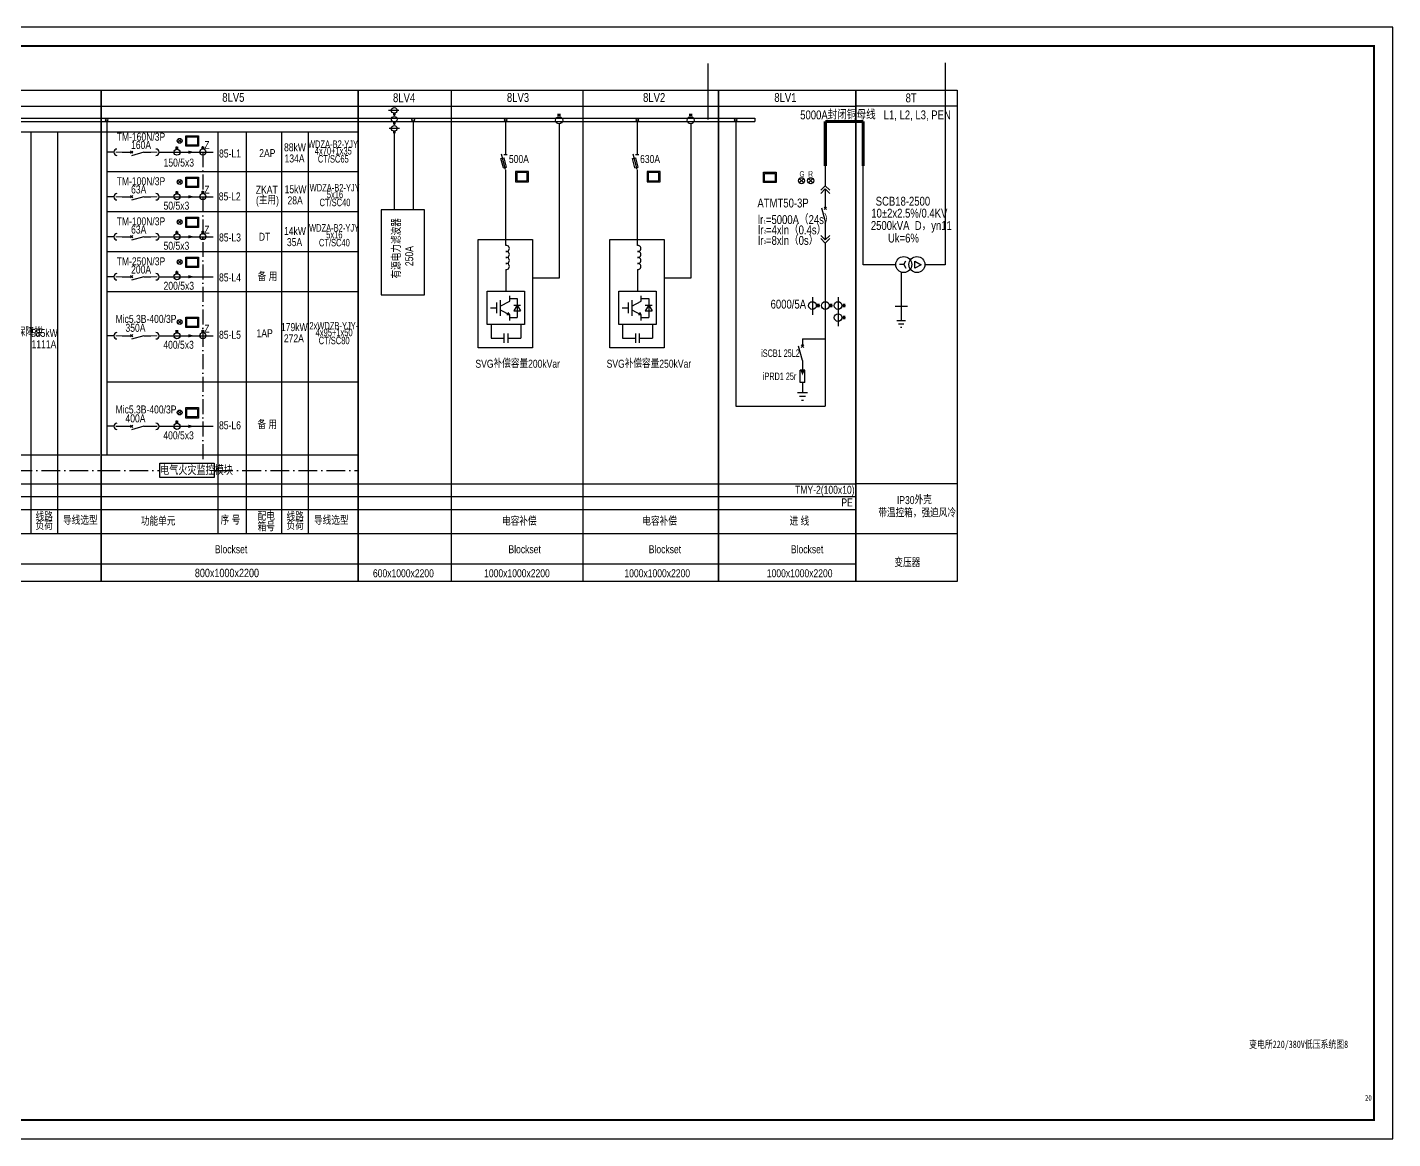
# Model space of a CAD drawing. Extents: x 562591 to 1355713, y 459382 to 835216.
# Drawn here: x 1282548 to 1355486, y 709976 to 769376 of the extents above; entities that cross this region are included whole.
import ezdxf
from ezdxf.enums import TextEntityAlignment as Align

# ---------------------------------------------------------------- set-up
doc = ezdxf.new("R2010")
doc.units = 0
doc.header["$LTSCALE"] = 1000
doc.header["$MEASUREMENT"] = 0
doc.linetypes.add('CONTROL', pattern=[1.5, 1, -0.25, 0, -0.25])
for name, color, linetype in [('!电气', 4, 'Continuous'), ('CAPDI-TK2', 7, 'Continuous'), ('ELEC', 3, 'Continuous'), ('esocket', 4, 'Continuous'), ('etext', 3, 'Continuous'), ('TEL_TITLE', 7, 'Continuous'), ('动力平面导线层', 3, 'Continuous'), ('动力平面尺寸标注层', 4, 'Continuous'), ('标注-动力', 7, 'Continuous'), ('照明平面导线层', 1, 'Continuous'), ('照明平面设备层', 3, 'Continuous')]:
    doc.layers.add(name, color=color, linetype=linetype)
doc.styles.add('CAPDI-仿宋', font='', dxfattribs={"width": 0.75})
doc.styles.add('CAPDI-宋体', font='', dxfattribs={"width": 0.75})
doc.styles.add('denggao', font='jrs.shx', dxfattribs={"width": 0.7, "height": 400, "bigfont": 'hztxt.shx'})
doc.styles.add('hz', font='jrs.shx', dxfattribs={"width": 0.7, "bigfont": 'hztxt.shx'})
doc.styles.add('JRS', font='jrs.shx', dxfattribs={"width": 0.9, "bigfont": 'hztxt.shx'})
doc.styles.get('CAPDI-仿宋').set_extended_font_data('FangSong')
doc.styles.get('CAPDI-宋体').set_extended_font_data('SimSun')
doc.linetypes.add('接地线', pattern='A,500,[136,eesltype.shx,S=100,R=0,X=0,Y=0],500,-200,60,-200', length=1460)

msp = doc.modelspace()

# ---------------------------------------------------------------- linework, layer by layer
at = {"layer": '!电气'}
for p, q in [((1286500, 739760), (1286500, 766022)), ((1305188, 766022), (1305188, 739760)), ((1305188, 766022), (1305188, 739760)), ((1312217, 766022), (1312217, 739760)), ((1272704, 765167), (1286448, 765167)), ((1286448, 765167), (1300223, 765167)), ((1300223, 765167), (1319469, 765167)), ((1300223, 765167), (1319469, 765167)), ((1319469, 765167), (1326809, 765167)), ((1332228, 765167), (1326809, 765167)), ((1272756, 763786), (1286500, 763786)), ((1282729, 763786), (1282729, 742325)), ((1284154, 763786), (1284154, 742325)), ((1286500, 763786), (1300223, 763786)), ((1292717, 763786), (1292717, 742325)), ((1294237, 763786), (1294237, 742325)), ((1296135, 763786), (1296135, 742325)), ((1297560, 763786), (1297560, 742325)), ((1286816, 761674), (1300223, 761674)), ((1286816, 759537), (1300223, 759537)), ((1286803, 757399), (1300210, 757399)), ((1286803, 755262), (1300210, 755262)), ((1286816, 750422), (1300223, 750422)), ((1272756, 746529), (1286431, 746529)), ((1286500, 746529), (1300223, 746529)), ((1272756, 744976), (1286500, 744976)), ((1286487, 744976), (1286487, 744976)), ((1286487, 744976), (1286487, 744976)), ((1286487, 744976), (1290453, 744976)), ((1286500, 744976), (1286500, 744976)), ((1286500, 744976), (1286500, 744976)), ((1286555, 744976), (1286555, 744976)), ((1286555, 744976), (1286555, 744976)), ((1290453, 744976), (1290466, 744976)), ((1290466, 744976), (1300223, 744976)), ((1300223, 744976), (1319469, 744976)), ((1319469, 744976), (1326809, 744976)), ((1332228, 744976), (1326809, 744976)), ((1272756, 743607), (1286500, 743607)), ((1286487, 743607), (1286487, 743607)), ((1286487, 743607), (1286487, 743607)), ((1286500, 743607), (1300223, 743607)), ((1286555, 743607), (1286555, 743607)), ((1286555, 743607), (1286555, 743607)), ((1300223, 743607), (1319469, 743607)), ((1319469, 743607), (1326809, 743607)), ((1272756, 742325), (1286500, 742325)), ((1286487, 742325), (1290453, 742325)), ((1290453, 742325), (1290466, 742325)), ((1290466, 742325), (1300223, 742325)), ((1300223, 742325), (1319469, 742325)), ((1319469, 742325), (1326809, 742325)), ((1326809, 742325), (1332228, 742325)), ((1272756, 740701), (1286500, 740701)), ((1286500, 740699), (1300223, 740700)), ((1286555, 740701), (1286555, 740701)), ((1286555, 740701), (1286555, 740701)), ((1300223, 740701), (1319469, 740701)), ((1319469, 740701), (1326809, 740701))]:
    msp.add_line(p, q, dxfattribs=at)
for points in [[(1272756, 766022), (1286500, 766022), (1286500, 739760), (1272756, 739760)], [(1286500, 766022), (1300223, 766022), (1300223, 739760), (1286500, 739760)], [(1286500, 766022), (1286500, 766022), (1286500, 739760), (1286500, 739760)], [(1286500, 766022), (1286500, 766022), (1286500, 739760), (1286500, 739760)], [(1286500, 766022), (1286500, 766022), (1286500, 739760), (1286500, 739760)], [(1286500, 766022), (1286500, 766022), (1286500, 739760), (1286500, 739760)], [(1300223, 766022), (1319469, 766022), (1319469, 739760), (1300223, 739760)], [(1300223, 766022), (1319469, 766022), (1319469, 739760), (1300223, 739760)], [(1319469, 766022), (1326809, 766022), (1326809, 739760), (1319469, 739760)], [(1326809, 766022), (1332228, 766022), (1332228, 739760), (1326809, 739760)]]:
    msp.add_lwpolyline(points, close=True, dxfattribs=at)
at = {"layer": '!电气', "color": 1}
msp.add_lwpolyline([(1303765, 759627), (1301444, 759627), (1301444, 755078), (1303765, 755078)], close=True, dxfattribs=at)
at = {"color": 4, "ltscale": 0.3}
for p, q in [((1272756, 764513), (1286500, 764513)), ((1286500, 764513), (1300223, 764513)), ((1300223, 764513), (1319469, 764513)), ((1319469, 764513), (1319469, 764513)), ((1319469, 764513), (1321417, 764513)), ((1321417, 764513), (1321417, 764342)), ((1272756, 764342), (1286500, 764342)), ((1286500, 764342), (1300223, 764342)), ((1300223, 764342), (1319469, 764342)), ((1319469, 764342), (1319469, 764342)), ((1319469, 764342), (1321417, 764342))]:
    msp.add_line(p, q, dxfattribs=at)
at = {"color": 7, "ltscale": 0.3}
for p, q in [((1324934, 760667), (1325176, 760909)), ((1325418, 760667), (1325176, 760909)), ((1324934, 760496), (1325176, 760738)), ((1325418, 760496), (1325176, 760738)), ((1325176, 759047), (1324989, 759704)), ((1325236, 759644), (1325116, 759764)), ((1325236, 759764), (1325116, 759644)), ((1324934, 758252), (1325176, 758011)), ((1324934, 758081), (1325176, 757840)), ((1325418, 758252), (1325176, 758011)), ((1325418, 758081), (1325176, 757840)), ((1329459, 753682), (1328998, 753682)), ((1329367, 753507), (1329090, 753507)), ((1329269, 753333), (1329185, 753333))]:
    msp.add_line(p, q, dxfattribs=at)
at = {"color": 1, "ltscale": 0.3}
for p, q in [((1323959, 752726), (1323959, 752330)), ((1323959, 752726), (1325176, 752726)), ((1323959, 751561), (1323959, 751055)), ((1323959, 750388), (1323959, 749858))]:
    msp.add_line(p, q, dxfattribs=at)
at = {"color": 0, "ltscale": 0.3}
for p, q in [((1324079, 751055), (1323839, 751055)), ((1323839, 750388), (1323839, 751055)), ((1324079, 750388), (1324079, 751055)), ((1324079, 750388), (1323839, 750388))]:
    msp.add_line(p, q, dxfattribs=at)
at = {"color": 3, "ltscale": 0.3}
for p, q in [((1323689, 749858), (1324229, 749858)), ((1323797, 749654), (1324120, 749654)), ((1323912, 749450), (1324010, 749450))]:
    msp.add_line(p, q, dxfattribs=at)
at = {"color": 4, "ltscale": 0.3}
msp.add_circle((1286794, 764429), 64.1, dxfattribs=at)
at = {"color": 0, "ltscale": 0.3}
msp.add_solid([(1323840, 751055), (1324078, 751055), (1323959, 750779), (1324078, 751055)], dxfattribs=at)
at = {"layer": 'ELEC', "color": 0}
for p, q in [((1323959, 751561), (1323740, 752331)), ((1324030, 752259), (1323888, 752401)), ((1324030, 752401), (1323888, 752259))]:
    msp.add_line(p, q, dxfattribs=at)
at = {"layer": 'esocket'}
msp.add_lwpolyline([(1289622, 746079), (1292532, 746079), (1292532, 745310), (1289622, 745310)], close=True, dxfattribs=at)
at = {"layer": 'TEL_TITLE'}
msp.add_lwpolyline([(1229386, 709976), (1355486, 709976), (1355486, 769376), (1229386, 769376)], close=True, dxfattribs=at)
at = {"layer": 'TEL_TITLE', "const_width": 100}
msp.add_lwpolyline([(1231886, 710976), (1354486, 710976), (1354486, 768376), (1231886, 768376)], close=True, dxfattribs=at)
at = {"layer": '动力平面导线层', "linetype": '接地线', "ltscale": 0.01}
msp.add_line((1329229, 756288), (1329229, 753682), dxfattribs=at)
at = {"layer": '动力平面导线层', "linetype": '接地线', "ltscale": 0.002}
for p, q in [((1272756, 744302), (1286500, 744302)), ((1286500, 744302), (1300223, 744302)), ((1300223, 744302), (1319469, 744302)), ((1319469, 744302), (1326809, 744302))]:
    msp.add_line(p, q, dxfattribs=at)
at = {"layer": '动力平面尺寸标注层', "color": 3}
for p, q in [((1318906, 767448), (1318906, 764439)), ((1328903, 754478), (1329567, 754478))]:
    msp.add_line(p, q, dxfattribs=at)
at = {"layer": '标注-动力', "ltscale": 0.3}
for p, q in [((1302213, 764741), (1302087, 764741)), ((1302213, 764691), (1302087, 764691)), ((1302150, 764785), (1302150, 764647)), ((1311036, 764716), (1310879, 764716)), ((1311036, 764653), (1310879, 764653)), ((1318065, 764716), (1317908, 764716)), ((1318065, 764653), (1317908, 764653)), ((1302213, 764263), (1302087, 764263)), ((1302213, 764213), (1302087, 764213)), ((1302213, 763780), (1302087, 763780)), ((1302213, 763730), (1302087, 763730)), ((1302150, 764308), (1302150, 764170)), ((1302150, 763824), (1302150, 763687)), ((1290472, 762963), (1290607, 762963)), ((1290539, 762862), (1290539, 763009)), ((1290595, 763403), (1290781, 763217)), ((1290595, 763217), (1290781, 763403)), ((1291857, 762975), (1291992, 762975)), ((1291925, 762874), (1291925, 763021)), ((1288178, 762640), (1288057, 762761)), ((1288057, 762640), (1288178, 762761)), ((1288775, 762700), (1288117, 762513)), ((1290472, 762909), (1290607, 762909)), ((1291857, 762921), (1291992, 762921)), ((1307852, 762362), (1308026, 762406)), ((1307978, 761863), (1307852, 762362)), ((1308095, 761769), (1307886, 762593)), ((1308005, 762585), (1308185, 762585)), ((1308152, 761907), (1308026, 762406)), ((1314881, 762362), (1315055, 762406)), ((1315007, 761863), (1314881, 762362)), ((1315123, 761769), (1314915, 762593)), ((1315033, 762585), (1315213, 762585)), ((1315181, 761907), (1315055, 762406)), ((1307978, 761863), (1308152, 761907)), ((1315007, 761863), (1315181, 761907)), ((1290595, 761200), (1290780, 761014)), ((1290595, 761014), (1290780, 761200)), ((1324021, 761290), (1323789, 761058)), ((1324021, 761058), (1323789, 761290)), ((1324512, 761058), (1324280, 761290)), ((1324512, 761290), (1324280, 761058)), ((1288178, 760257), (1288057, 760378)), ((1288057, 760257), (1288178, 760378)), ((1288775, 760318), (1288117, 760130)), ((1290472, 760580), (1290607, 760580)), ((1290472, 760526), (1290607, 760526)), ((1290539, 760479), (1290539, 760626)), ((1291857, 760592), (1291992, 760592)), ((1291857, 760538), (1291992, 760538)), ((1291925, 760491), (1291925, 760638)), ((1290595, 759062), (1290780, 758876)), ((1290595, 758876), (1290780, 759062)), ((1288178, 758120), (1288057, 758240)), ((1288057, 758120), (1288178, 758240)), ((1288775, 758180), (1288117, 757993)), ((1290472, 758443), (1290607, 758443)), ((1290472, 758389), (1290607, 758389)), ((1290539, 758342), (1290539, 758489)), ((1291857, 758455), (1291992, 758455)), ((1291857, 758401), (1291992, 758401)), ((1291925, 758354), (1291925, 758501)), ((1308100, 758029), (1308100, 757714)), ((1315129, 758029), (1315129, 757714)), ((1290595, 756925), (1290780, 756739)), ((1290595, 756739), (1290780, 756925)), ((1308115, 756438), (1308115, 755852)), ((1315144, 756438), (1315144, 755852)), ((1288178, 755982), (1288057, 756103)), ((1288057, 755982), (1288178, 756103)), ((1288775, 756043), (1288117, 755855)), ((1290472, 756305), (1290607, 756305)), ((1290472, 756251), (1290607, 756251)), ((1290539, 756204), (1290539, 756351)), ((1308115, 755852), (1308115, 755273)), ((1315144, 755852), (1315144, 755273)), ((1308316, 754735), (1308316, 755029)), ((1315345, 754735), (1315345, 755029)), ((1307617, 754370), (1307300, 754370)), ((1307617, 754659), (1307617, 754099)), ((1307807, 754793), (1307807, 753948)), ((1307807, 754463), (1308316, 754735)), ((1307807, 754278), (1308316, 754006)), ((1308316, 754882), (1308714, 754882)), ((1308530, 754518), (1308898, 754518)), ((1308714, 754518), (1308530, 754222)), ((1308530, 754222), (1308898, 754222)), ((1308714, 754882), (1308714, 753859)), ((1308714, 754518), (1308898, 754222)), ((1314646, 754370), (1314329, 754370)), ((1314646, 754659), (1314646, 754099)), ((1314836, 754793), (1314836, 753948)), ((1314836, 754463), (1315345, 754735)), ((1314836, 754278), (1315345, 754006)), ((1315345, 754882), (1315743, 754882)), ((1315559, 754518), (1315926, 754518)), ((1315743, 754518), (1315559, 754222)), ((1315559, 754222), (1315926, 754222)), ((1315743, 754882), (1315743, 753859)), ((1315743, 754518), (1315926, 754222)), ((1324697, 754505), (1324884, 754505)), ((1324757, 754591), (1324757, 754420)), ((1324826, 754591), (1324826, 754420)), ((1325381, 754505), (1325568, 754505)), ((1325441, 754591), (1325441, 754420)), ((1325510, 754591), (1325510, 754420)), ((1326065, 754505), (1326252, 754505)), ((1326125, 754591), (1326125, 754420)), ((1326194, 754591), (1326194, 754420)), ((1290595, 753718), (1290781, 753532)), ((1290595, 753532), (1290781, 753718)), ((1307321, 753490), (1307321, 752767)), ((1308316, 754006), (1308169, 754005)), ((1308316, 754006), (1308235, 754129)), ((1308316, 753711), (1308316, 754006)), ((1308316, 753859), (1308714, 753859)), ((1308909, 753490), (1308909, 752767)), ((1314350, 753490), (1314350, 752767)), ((1315345, 754006), (1315197, 754005)), ((1315345, 754006), (1315264, 754129)), ((1315345, 753711), (1315345, 754006)), ((1315345, 753859), (1315743, 753859)), ((1315938, 753490), (1315938, 752767)), ((1326065, 753861), (1326252, 753861)), ((1326125, 753946), (1326125, 753775)), ((1326194, 753946), (1326194, 753775)), ((1288178, 752828), (1288057, 752948)), ((1288057, 752828), (1288178, 752948)), ((1288775, 752888), (1288117, 752701)), ((1290472, 753167), (1290607, 753167)), ((1290472, 753113), (1290607, 753113)), ((1290539, 753050), (1290539, 753197)), ((1291857, 753163), (1291992, 753163)), ((1291857, 753109), (1291992, 753109)), ((1291925, 753061), (1291925, 753209)), ((1307321, 752767), (1308003, 752767)), ((1308003, 753015), (1308003, 752518)), ((1308210, 753015), (1308210, 752518)), ((1308210, 752767), (1308909, 752767)), ((1314350, 752767), (1315032, 752767)), ((1315032, 753015), (1315032, 752518)), ((1315239, 753015), (1315239, 752518)), ((1315239, 752767), (1315938, 752767)), ((1290539, 748210), (1290539, 748357)), ((1290595, 748879), (1290781, 748693)), ((1290595, 748693), (1290781, 748879)), ((1288178, 747988), (1288057, 748109)), ((1288057, 747988), (1288178, 748109)), ((1288775, 748049), (1288117, 747862)), ((1290472, 748327), (1290607, 748327)), ((1290472, 748274), (1290607, 748274))]:
    msp.add_line(p, q, dxfattribs=at)
at = {"layer": '标注-动力'}
for q in [(1329144, 756692), (1329480, 756886), (1329480, 756498)]:
    msp.add_line((1329368, 756692), q, dxfattribs=at)
at = {"layer": '标注-动力', "ltscale": 0.3}
for points in [[(1291014, 763574), (1291698, 763574), (1291698, 763018), (1291014, 763018)], [(1309318, 761670), (1308634, 761670), (1308634, 761114), (1309318, 761114)], [(1316347, 761670), (1315663, 761670), (1315663, 761114), (1316347, 761114)], [(1321871, 761630), (1322555, 761630), (1322555, 761074), (1321871, 761074)], [(1291013, 761371), (1291697, 761371), (1291697, 760815), (1291013, 760815)], [(1291013, 759233), (1291697, 759233), (1291697, 758678), (1291013, 758678)], [(1306629, 758038), (1309533, 758038), (1309533, 752237), (1306629, 752237)], [(1313658, 758038), (1316562, 758038), (1316562, 752237), (1313658, 752237)], [(1291013, 757096), (1291697, 757096), (1291697, 756540), (1291013, 756540)], [(1330302, 756687), (1329968, 756494), (1329968, 756879)], [(1291014, 753889), (1291698, 753889), (1291698, 753333), (1291014, 753333)], [(1291014, 749050), (1291698, 749050), (1291698, 748494), (1291014, 748494)]]:
    msp.add_lwpolyline(points, close=True, dxfattribs=at)
at = {"layer": '标注-动力', "ltscale": 0.3, "const_width": 59.8}
for points in [[(1287607, 762700), (1287265, 762700)], [(1289148, 762700), (1289490, 762700)], [(1287607, 760318), (1287265, 760318)], [(1289148, 760318), (1289490, 760318)], [(1287607, 758180), (1287265, 758180)], [(1289148, 758180), (1289490, 758180)], [(1287607, 756043), (1287265, 756043)], [(1289148, 756043), (1289490, 756043)], [(1287607, 752888), (1287265, 752888)], [(1289148, 752888), (1289490, 752888)], [(1287607, 748049), (1287265, 748049)], [(1289148, 748049), (1289490, 748049)]]:
    msp.add_lwpolyline(points, dxfattribs=at)
at = {"layer": '标注-动力', "ltscale": 0.3}
for points in [[(1291153, 762700, 173, 0, 0), (1291493, 762700, 0, 0, 0)], [(1291153, 760318, 173, 0, 0), (1291493, 760318, 0, 0, 0)], [(1291153, 758180, 173, 0, 0), (1291493, 758180, 0, 0, 0)], [(1291153, 756043, 173, 0, 0), (1291493, 756043, 0, 0, 0)], [(1291153, 752888, 173, 0, 0), (1291493, 752888, 0, 0, 0)], [(1291153, 748049, 173, 0, 0), (1291493, 748049, 0, 0, 0)]]:
    msp.add_lwpolyline(points, format="xyseb", dxfattribs=at)
for points in [[(1307115, 755273), (1309116, 755273), (1309116, 753490), (1307115, 753490), (1307115, 755273)], [(1314143, 755273), (1316145, 755273), (1316145, 753490), (1314143, 753490), (1314143, 755273)]]:
    msp.add_lwpolyline(points, dxfattribs=at)
for centre, radius in [((1302150, 764936), 151), ((1302150, 764459), 151), ((1303161, 764438), 75), ((1303161, 764438), 75), ((1308100, 764426), 64.1), ((1310958, 764408), 189), ((1315129, 764426), 64.1), ((1317986, 764408), 189), ((1320392, 764427), 64.1), ((1302150, 763975), 151), ((1290688, 763310), 131), ((1290539, 762700), 162), ((1291925, 762712), 162), ((1290687, 761107), 131), ((1323905, 761174), 164), ((1324396, 761174), 164), ((1290539, 760318), 162), ((1291925, 760329), 162), ((1290687, 758969), 131), ((1290539, 758180), 162), ((1291925, 758192), 162), ((1290687, 756832), 131), ((1290539, 756043), 162), ((1324492, 754505), 205), ((1325176, 754505), 205), ((1325860, 754505), 205), ((1290688, 753625), 131), ((1325860, 753861), 205), ((1290539, 752888), 162), ((1291925, 752900), 162), ((1290688, 748786), 131), ((1290539, 748049), 162)]:
    msp.add_circle(centre, radius, dxfattribs=at)
at = {"layer": '标注-动力'}
for centre in [(1329368, 756692), (1330072, 756692)]:
    msp.add_circle(centre, 428, dxfattribs=at)
at = {"layer": '标注-动力', "ltscale": 0.3}
for centre, radius, start, end in [((1287338, 762700), 171, 90, 270), ((1289417, 762700), 171, 270, 90), ((1287338, 760318), 171, 90, 270), ((1289417, 760318), 171, 270, 90), ((1287338, 758180), 171, 90, 270), ((1289417, 758180), 171, 270, 90), ((1308141, 757555), 162, 260.98292, 99.01708), ((1308141, 757235), 162, 260.98292, 99.01708), ((1315169, 757555), 162, 260.98292, 99.01708), ((1315169, 757235), 162, 260.98292, 99.01708), ((1308141, 756916), 162, 260.98292, 99.01708), ((1308141, 756597), 162, 260.98292, 99.01708), ((1315169, 756916), 162, 260.98292, 99.01708), ((1315169, 756597), 162, 260.98292, 99.01708), ((1287338, 756043), 171, 90, 270), ((1289417, 756043), 171, 270, 90), ((1287338, 752888), 171, 90, 270), ((1289417, 752888), 171, 270, 90), ((1287338, 748049), 171, 90, 270), ((1289417, 748049), 171, 270, 90)]:
    msp.add_arc(centre, radius, start, end, dxfattribs=at)
at = {"layer": '照明平面导线层'}
for p, q in [((1331578, 767468), (1331578, 756687)), ((1302390, 764936, 0), (1301842, 764936, 0)), ((1286794, 764365), (1286794, 752991)), ((1302422, 763975), (1301874, 763975)), ((1302150, 763687), (1302150, 759627)), ((1303161, 764363), (1303161, 759627)), ((1308100, 764359), (1308100, 762585)), ((1310958, 764219), (1310958, 755969)), ((1315129, 764359), (1315129, 762585)), ((1317986, 764219), (1317986, 755969)), ((1320392, 764363), (1320392, 749120)), ((1325176, 764342), (1325176, 760909)), ((1327201, 756687), (1327201, 764342)), ((1287167, 762700), (1286794, 762700)), ((1287607, 762700), (1288117, 762700)), ((1288775, 762700), (1289148, 762700)), ((1289588, 762700), (1290846, 762700)), ((1290846, 762700), (1292483, 762700)), ((1308100, 761765), (1308100, 758029)), ((1315129, 761765), (1315129, 758029)), ((1287167, 760318), (1286794, 760318)), ((1287607, 760318), (1288117, 760318)), ((1288775, 760318), (1289148, 760318)), ((1289588, 760318), (1290846, 760318)), ((1290846, 760318), (1292483, 760318)), ((1325176, 760738), (1325176, 759704)), ((1325176, 759047), (1325176, 758011)), ((1287167, 758180), (1286794, 758180)), ((1287607, 758180), (1288117, 758180)), ((1288775, 758180), (1289148, 758180)), ((1289588, 758180), (1290846, 758180)), ((1290846, 758180), (1292483, 758180)), ((1325176, 757840), (1325176, 749120)), ((1328940, 756687), (1327201, 756687)), ((1331578, 756687), (1330499, 756687)), ((1287167, 756043), (1286794, 756043)), ((1287607, 756043), (1288117, 756043)), ((1288775, 756043), (1289148, 756043)), ((1289588, 756043), (1290846, 756043)), ((1290846, 756043), (1292483, 756043)), ((1310958, 755969), (1309533, 755969)), ((1317986, 755969), (1316562, 755969)), ((1324492, 754952), (1324492, 754005)), ((1325860, 754952), (1325860, 753410)), ((1286794, 753098), (1286794, 746529)), ((1287167, 752888), (1286794, 752888)), ((1287607, 752888), (1288117, 752888)), ((1288775, 752888), (1289148, 752888)), ((1289588, 752888), (1290846, 752888)), ((1290846, 752888), (1292483, 752888)), ((1320392, 749120), (1325176, 749120)), ((1287167, 748049), (1286794, 748049)), ((1287607, 748049), (1288117, 748049)), ((1288775, 748049), (1289148, 748049)), ((1289588, 748049), (1290846, 748049)), ((1290846, 748049), (1292483, 748049))]:
    msp.add_line(p, q, dxfattribs=at)
at = {"layer": '照明平面导线层', "color": 3}
for points in [[(1291073, 763514), (1291638, 763514), (1291638, 763078), (1291073, 763078)], [(1309258, 761610), (1308693, 761610), (1308693, 761173), (1309258, 761173)], [(1316287, 761610), (1315722, 761610), (1315722, 761173), (1316287, 761173)], [(1321930, 761570), (1322496, 761570), (1322496, 761133), (1321930, 761133)], [(1291073, 761311), (1291638, 761311), (1291638, 760875), (1291073, 760875)], [(1291073, 759174), (1291638, 759174), (1291638, 758737), (1291073, 758737)], [(1291073, 757036), (1291638, 757036), (1291638, 756600), (1291073, 756600)], [(1291073, 753830), (1291638, 753830), (1291638, 753393), (1291073, 753393)], [(1291073, 748990), (1291638, 748990), (1291638, 748554), (1291073, 748554)]]:
    msp.add_lwpolyline(points, close=True, dxfattribs=at)
at = {"layer": '照明平面设备层', "color": 2, "linetype": 'CONTROL', "ltscale": 0.8}
msp.add_line((1291925, 762700), (1291925, 746079), dxfattribs=at)
at = {"layer": '照明平面设备层', "color": 3, "linetype": 'CONTROL'}
for p, q in [((1278802, 745694), (1286500, 745694)), ((1286500, 745694), (1289622, 745694)), ((1292532, 745694), (1300223, 745694))]:
    msp.add_line(p, q, dxfattribs=at)
at = {"layer": '照明平面设备层', "linetype": 'ByBlock', "const_width": 171}
for points in [[(1327201, 764342), (1325176, 764342)], [(1325176, 764342), (1325176, 761966)], [(1327201, 764342), (1327201, 761966)]]:
    msp.add_lwpolyline(points, dxfattribs=at)

# ---------------------------------------------------------------- texts
at = {"layer": '!电气', "color": 120, "style": 'denggao', "width": 0.8}
msp.add_text('电气火灾监控模块', height=450, dxfattribs=at).set_placement((1289643, 745456, 770))
at = {"color": 7, "ltscale": 0.75, "style": 'hz', "width": 0.7}
for s, p in [('G', (1323797, 761386)), ('R', (1324266, 761386))]:
    msp.add_text(s, height=299, dxfattribs=at).set_placement(p)
at = {"color": 1, "style": 'CAPDI-仿宋', "width": 0.75}
msp.add_text('20', height=300, dxfattribs=at).set_placement((1354188, 712007), align=Align.CENTER)
at = {"layer": 'CAPDI-TK2', "style": 'CAPDI-宋体', "width": 0.75}
msp.add_text('变电所220/380V低压系统图8', height=400, dxfattribs=at).set_placement((1350462, 714822), align=Align.CENTER)
at = {"layer": 'etext', "style": 'hz', "width": 0.7}
msp.add_text('iSCB1 25L2', height=400, dxfattribs=at).set_placement((1321751, 751757, -6761167))
msp.add_text('iPRD1 25r', height=400, dxfattribs=at).set_placement((1322735, 750731, -6761167), align=Align.MIDDLE)
at = {"layer": '动力平面尺寸标注层', "color": 3, "width": 0.8}
for s, height, style, p in [('8LV5', 475, 'JRS', (1292961, 765393)), ('8LV4', 475, 'JRS', (1302083, 765374)), ('8LV3', 475, 'JRS', (1308167, 765387)), ('8LV2', 475, 'JRS', (1315441, 765387)), ('8LV1', 475, 'JRS', (1322452, 765387)), ('8T', 475, 'JRS', (1329466, 765366)), ('5000A封闭铜母线   L1, L2, L3, PEN', 475, 'JRS', (1323836, 764455)), ('TM-160N/3P', 427.5, 'denggao', (1287322, 763311)), ('160A', 427.5, 'denggao', (1288091, 762873)), ('Z', 428, 'denggao', (1292001, 762867)), ('150/5x3', 427.5, 'denggao', (1289827, 761930)), ('85-L1', 427.5, 'denggao', (1292790, 762417)), ('2AP', 427.5, 'denggao', (1294937, 762439)), ('500A', 427.5, 'denggao', (1308274, 762123)), ('630A', 427.5, 'denggao', (1315283, 762123)), ('TM-100N/3P', 427.5, 'denggao', (1287322, 760934)), ('63A', 427.5, 'denggao', (1288091, 760495)), ('Z', 428, 'denggao', (1292001, 760485)), ('ZKAT', 427.5, 'denggao', (1294757, 760480)), ('50/5x3', 427.5, 'denggao', (1289827, 759628)), ('85-L2', 427.5, 'denggao', (1292776, 760123)), ('(主用)', 427.5, 'denggao', (1294763, 759913)), ('ATMT50-3P', 475, 'JRS', (1321550, 759746)), ('SCB18-2500', 475, 'JRS', (1327868, 759843)), ('lr =5000A（24s）', 475, 'JRS', (1321581, 758860)), ('10%%P2x2.5%%%/0.4KV', 475, 'JRS', (1327633, 759204)), ('TM-100N/3P', 427.5, 'denggao', (1287322, 758791)), ('63A', 427.5, 'denggao', (1288091, 758352)), ('Z', 428, 'denggao', (1292001, 758347)), ('lr =4xln（0.4s）', 475, 'JRS', (1321586, 758309)), ('2500kVA  D，yn11', 475, 'JRS', (1327610, 758545)), ('50/5x3', 427.5, 'denggao', (1289827, 757486)), ('85-L3', 427.5, 'denggao', (1292790, 757929)), ('DT', 427.5, 'denggao', (1294915, 757968)), ('lr =8xln（0s）', 475, 'JRS', (1321587, 757747)), ('Uk=6%%%', 475, 'JRS', (1328523, 757874)), ('TM-250N/3P', 427.5, 'denggao', (1287322, 756654)), ('200A', 427.5, 'denggao', (1288091, 756215)), ('200/5x3', 427.5, 'denggao', (1289827, 755348)), ('85-L4', 427.5, 'denggao', (1292790, 755792)), ('备 用', 427.5, 'denggao', (1294851, 755815)), ('6000/5A', 475, 'JRS', (1322255, 754342)), ('Mic5.3B-400/3P', 427.5, 'denggao', (1287261, 753576)), ('350A', 427.5, 'denggao', (1287792, 753101)), ('Z', 428, 'denggao', (1292001, 753055)), ('至运维保障楼', 427.5, 'denggao', (1280606, 752866)), ('85-L5', 427.5, 'denggao', (1292790, 752730)), ('1AP', 427.5, 'denggao', (1294795, 752810)), ('400/5x3', 427.5, 'denggao', (1289814, 752193)), ('SVG补偿容量200kVar', 427.5, 'denggao', (1306487, 751180)), ('SVG补偿容量250kVar', 427.5, 'denggao', (1313496, 751180)), ('Mic5.3B-400/3P', 427.5, 'denggao', (1287261, 748737)), ('400A', 427.5, 'denggao', (1287792, 748262)), ('备 用', 427.5, 'denggao', (1294839, 747907)), ('400/5x3', 427.5, 'denggao', (1289814, 747354)), ('85-L6', 427.5, 'denggao', (1292790, 747891)), ('TMY-2(100x10)', 427.5, 'denggao', (1323563, 744445)), ('PE', 427.5, 'denggao', (1326033, 743770)), ('IP30外壳', 427.5, 'denggao', (1329003, 743891)), ('线路', 427.5, 'denggao', (1282990, 742988)), ('导线选型', 427.5, 'denggao', (1284456, 742795)), ('序 号', 427.5, 'denggao', (1292874, 742803)), ('配电', 427.5, 'denggao', (1294851, 743011)), ('线路', 427.5, 'denggao', (1296396, 742988)), ('导线选型', 427.5, 'denggao', (1297863, 742795)), ('带温控箱，强迫风冷', 427.5, 'denggao', (1328006, 743195)), ('负荷', 427.5, 'denggao', (1282990, 742515)), ('功能单元', 427.5, 'denggao', (1288614, 742748)), ('箱号', 427.5, 'denggao', (1294851, 742448)), ('负荷', 427.5, 'denggao', (1296396, 742515)), ('电容补偿', 427.5, 'denggao', (1307908, 742748)), ('电容补偿', 427.5, 'denggao', (1315402, 742748)), ('进 线', 427.5, 'denggao', (1323268, 742748)), ('Blockset', 427.5, 'denggao', (1292568, 741265)), ('Blockset', 427.5, 'denggao', (1308251, 741265)), ('Blockset', 427.5, 'denggao', (1315745, 741265)), ('Blockset', 427.5, 'denggao', (1323339, 741265)), ('800x1000x2200', 450, 'denggao', (1291499, 739988)), ('600x1000x2200', 427.5, 'denggao', (1301012, 739982)), ('1000x1000x2200', 427.5, 'denggao', (1306950, 739982)), ('1000x1000x2200', 427.5, 'denggao', (1314444, 739982)), ('1000x1000x2200', 427.5, 'denggao', (1322053, 739982)), ('变压器', 427.5, 'denggao', (1328868, 740537))]:
    msp.add_text(s, height=height, dxfattribs=dict(at, style=style)).set_placement(p)
at = {"layer": '动力平面尺寸标注层', "color": 3, "style": 'denggao'}
for s, height, width, p in [('88kW', 427.5, 0.8, (1296847, 762969)), ('WDZA-B2-YJY', 400, 0.6, (1298878, 763132)), ('4x70+1x35', 400, 0.6, (1298894, 762772)), ('134A', 427.5, 0.8, (1296824, 762366)), ('CT/SC65', 400, 0.6, (1298894, 762352)), ('15kW', 427.5, 0.8, (1296877, 760728)), ('WDZA-B2-YJY', 400, 0.6, (1298968, 760803)), ('28A', 427.5, 0.8, (1296854, 760125)), ('CT/SC40', 400, 0.6, (1298984, 760023)), ('5x16', 400, 0.6, (1298984, 760443)), ('14kW', 427.5, 0.8, (1296847, 758499)), ('WDZA-B2-YJY', 400, 0.6, (1298936, 758654)), ('35A', 427.5, 0.8, (1296824, 757895)), ('CT/SC40', 400, 0.6, (1298952, 757874)), ('5x16', 400, 0.6, (1298952, 758294)), ('179kW', 427.5, 0.8, (1296810, 753359)), ('2xWDZB-YJY-', 400, 0.6, (1298922, 753425)), ('585kW', 427.5, 0.8, (1283460, 753044)), ('272A', 427.5, 0.8, (1296787, 752755)), ('4x95+1x50', 400, 0.6, (1298938, 753065)), ('CT/SC80', 400, 0.6, (1298938, 752645)), ('1111A', 427.5, 0.8, (1283437, 752440))]:
    msp.add_text(s, height=height, dxfattribs=dict(at, width=width)).set_placement(p, align=Align.MIDDLE)
at = {"layer": '动力平面尺寸标注层', "color": 3, "style": 'denggao', "width": 0.8}
for s, p in [('有源电力滤波器', (1302500, 755946, 0)), ('250A', (1303163, 756613, 0))]:
    msp.add_text(s, height=427.5, rotation=90, dxfattribs=at).set_placement(p)
at = {"layer": '标注-动力', "color": 7, "ltscale": 0.75, "style": 'hz', "width": 0.7}
for s, p in [('1', (1321878, 758892)), ('3', (1321891, 757797)), ('2', (1321901, 758361))]:
    msp.add_text(s, height=190, dxfattribs=at).set_placement(p)

doc.saveas('drawing.dxf')
